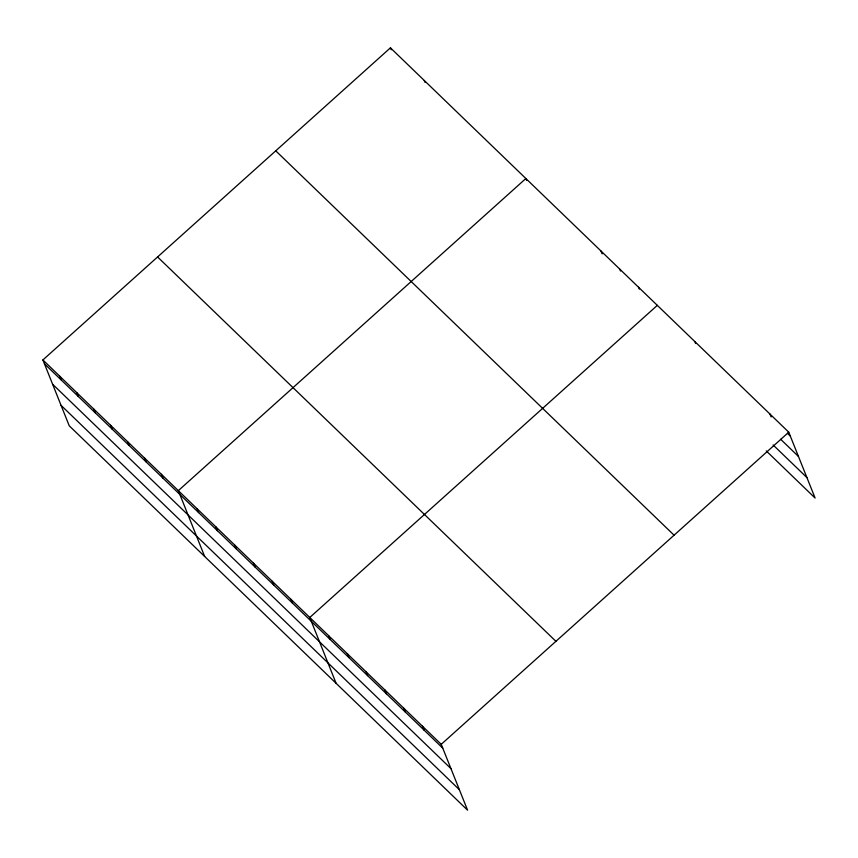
<?xml version="1.0" encoding="UTF-8"?>
<svg xmlns="http://www.w3.org/2000/svg" width="858" height="858" viewBox="0 0 858 858"><rect width="100%" height="100%" fill="white"/><g stroke="black" fill="none" stroke-linecap="round" stroke-linejoin="round"><path stroke-width="1.29" d="M42.9 359.952L441.226 744.326L467.567 810.166L69.241 425.804L42.9 359.952L390.433 47.834L788.759 432.196L815.1 498.048L766.28 450.933M657.314 305.351L309.781 617.481L336.121 683.333M441.226 744.326L788.759 432.196M787.472 433.29L790.293 436.014M780.641 439.264L798.476 456.477M773.112 444.959L806.917 477.574M275.75 150.836L674.077 535.199M157.582 256.96L555.92 641.323M44.423 363.771L442.76 748.144M52.617 384.245L450.943 768.607M61.047 405.341L459.384 789.703M769.98 414.071L771.128 416.934M694.873 341.591L695.634 343.5M638.534 287.237L639.296 289.146M619.755 269.112L620.516 271.021M600.975 250.997L602.123 253.861M526.63 180.427L525.868 178.518L178.335 490.647L204.665 556.488M424.292 80.502L425.053 82.411M390.433 47.834L391.194 49.743M422.458 726.2L423.981 730.019M403.678 708.086L405.201 711.904M384.899 689.961L386.422 693.779M366.119 671.846L367.642 675.664M347.34 653.721L348.863 657.539M328.56 635.606L330.083 639.425M291.001 599.367L292.535 603.185M272.222 581.241L273.756 585.059M253.442 563.127L254.976 566.945M234.663 545.002L236.197 548.82M215.894 526.887L217.417 530.705M197.115 508.762L198.638 512.58M161.401 474.302L162.934 478.12M144.476 457.968L145.999 461.786M127.542 441.634L129.075 445.452M110.618 425.3L112.141 429.118M93.683 408.966L95.217 412.784M76.759 392.632L78.282 396.45M59.824 376.297L61.358 380.115"/></g></svg>
